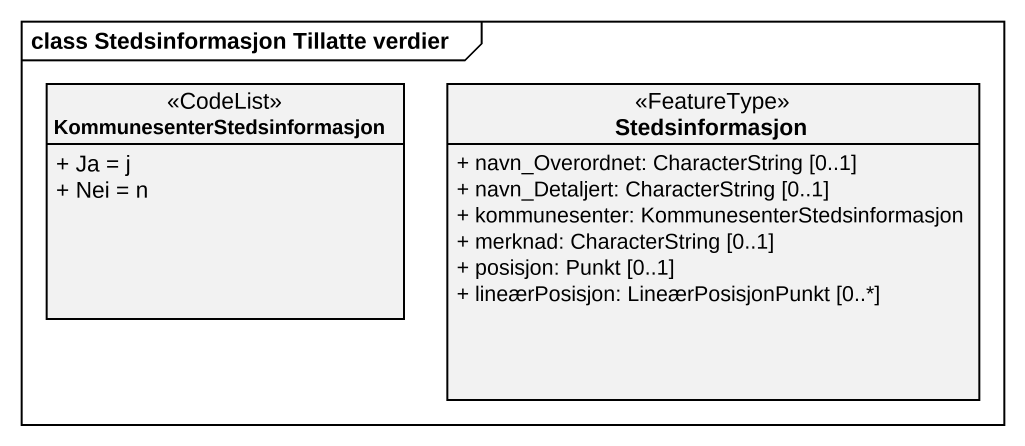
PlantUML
@startuml
mainframe class Stedsinformasjon Tillatte verdier
hide circle
hide empty members
skinparam classAttributeIconSize 0
class "KommunesenterStedsinformasjon" as KommunesenterStedsinformasjo <<CodeList>> {
  + Ja = j
  + Nei = n
}
class Stedsinformasjon <<FeatureType>> {
  + navn_Overordnet: CharacterString [0..1]
  + navn_Detaljert: CharacterString [0..1]
  + kommunesenter: KommunesenterStedsinformasjon
  + merknad: CharacterString [0..1]
  + posisjon: Punkt [0..1]
  + lineærPosisjon: LineærPosisjonPunkt [0..*]
}
@enduml
